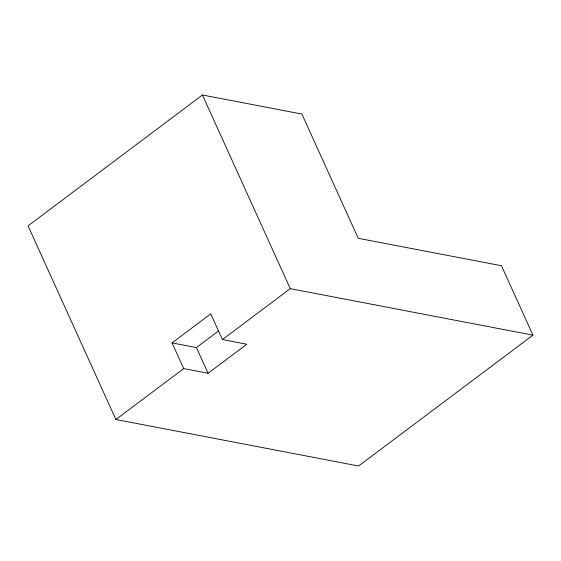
<?xml version="1.0" encoding="UTF-8"?>
<svg xmlns="http://www.w3.org/2000/svg" width="561" height="561" viewBox="0 0 561 561"><rect width="100%" height="100%" fill="white"/><g stroke="black" fill="none" stroke-linecap="round" stroke-linejoin="round"><path stroke-width="0.84" d="M202.43 94.998L28.05 225.852L115.896 419.509L358.57 466.002L532.95 335.148L501.464 265.739L358.248 238.299L301.888 114.051L202.43 94.998L290.275 288.656L532.95 335.148M183.735 368.605L172.073 342.897L210.775 313.851L222.436 339.559L246.784 344.223L208.075 373.268L183.735 368.605L115.896 419.509M172.073 342.897L196.42 347.561L218.531 330.962M222.436 339.559L290.275 288.656M196.42 347.561L208.075 373.268"/></g></svg>
